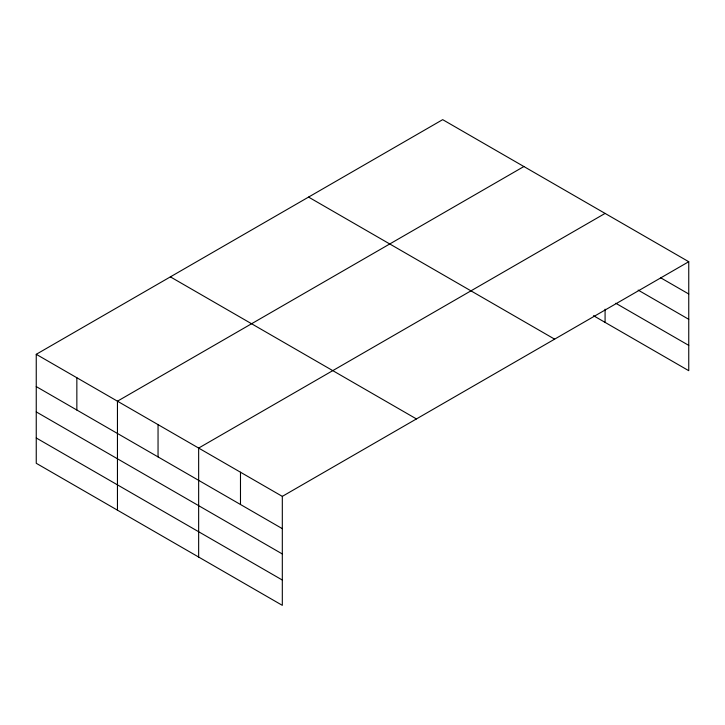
<?xml version="1.0" encoding="UTF-8"?>
<svg xmlns="http://www.w3.org/2000/svg" width="725" height="725" viewBox="0 0 725 725"><rect width="100%" height="100%" fill="white"/><g stroke="black" fill="none" stroke-linecap="round" stroke-linejoin="round"><path stroke-width="1.09" d="M593.485 315.692L688.75 370.692L688.75 261.716L442.685 119.652L36.25 354.308L36.25 463.284L282.315 605.348L282.315 496.371L36.25 354.308M523.885 166.532L117.45 401.188L117.45 510.164M605.085 213.413L198.65 448.068L198.65 557.045M282.315 496.371L688.75 261.716M660.538 277.711L688.75 293.997M638.163 290.1L688.75 319.308M615.788 303.258L688.75 345.381M308.56 197.091L554.625 339.155M170.375 276.868L416.44 418.932M36.25 386.588L282.315 528.652M36.25 411.9L282.315 553.963M36.25 437.972L282.315 580.036M605.085 309.185L605.085 322.389M240.483 472.22L240.483 504.5M158.05 424.632L158.05 456.913M76.85 377.743L76.85 410.033"/></g></svg>
